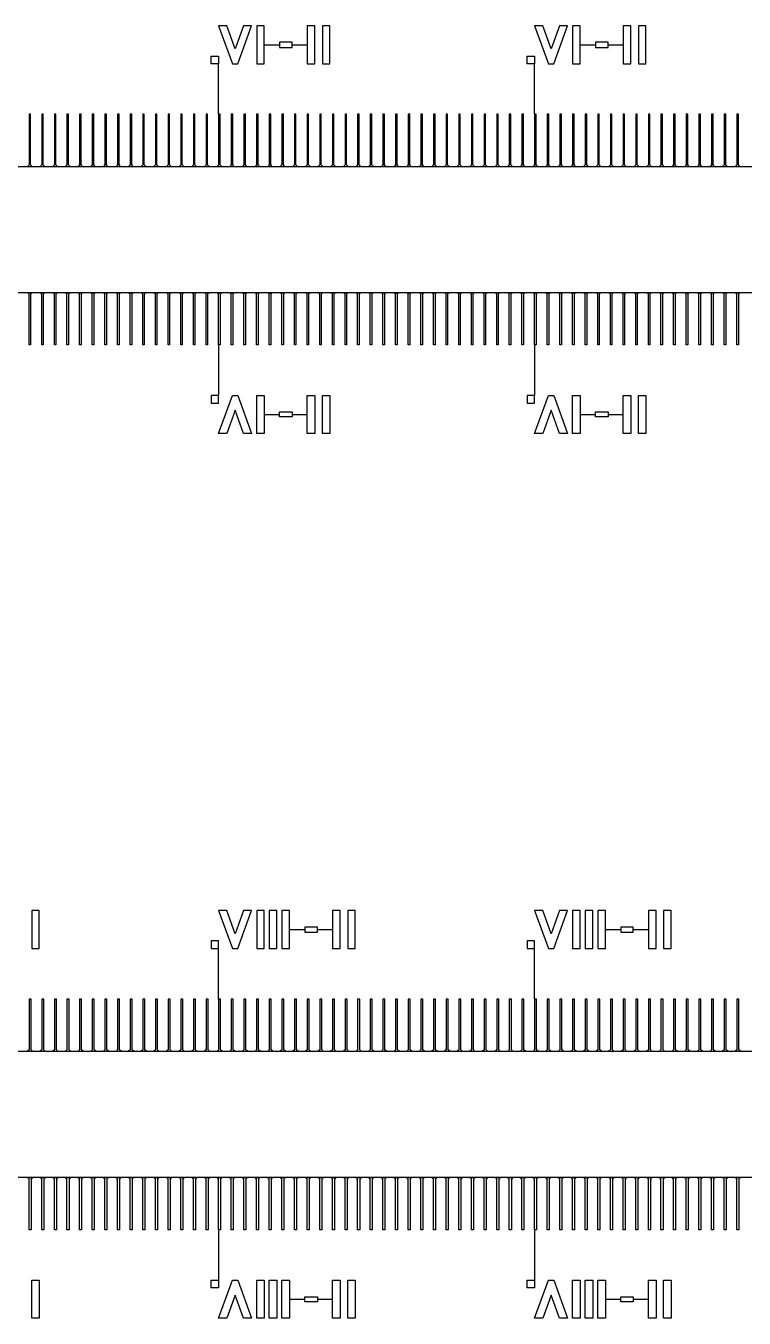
# Model space of a CAD drawing. Extents: x 135699 to 160699, y 112501 to 137501.
# Drawn here: x 146748 to 147033, y 124746 to 125257 of the extents above; entities that cross this region are included whole.
import ezdxf

# ---------------------------------------------------------------- set-up
doc = ezdxf.new("R2010")
doc.units = 13
doc.layers.add('0.6', color=7, linetype='Continuous', true_color=0x00f000)
doc.layers.add('Write', color=7, linetype='Continuous', true_color=0x839eaa)
doc.layers.add('0.8', color=30, linetype='Continuous')
doc.layers.add('Main', color=140, linetype='Continuous')

msp = doc.modelspace()

# ---------------------------------------------------------------- linework, layer by layer
for p, q in [((146842.73, 125249.41), (146848.73, 125249.41)), ((146853.73, 125249.41), (146859.73, 125249.41)), ((146967.73, 125249.41), (146973.73, 125249.41)), ((146978.73, 125249.41), (146984.73, 125249.41)), ((146824.68, 125221.91), (146824.68, 125241.91)), ((146949.68, 125221.91), (146949.68, 125241.91)), ((146824.68, 125130.71), (146824.68, 125110.71)), ((146949.68, 125130.71), (146949.68, 125110.71)), ((146842.73, 125103.21), (146848.73, 125103.21)), ((146853.73, 125103.21), (146859.73, 125103.21)), ((146967.73, 125103.21), (146973.73, 125103.21)), ((146978.73, 125103.21), (146984.73, 125103.21)), ((146852.73, 124899.41), (146858.73, 124899.41)), ((146863.73, 124899.41), (146869.73, 124899.41)), ((146977.73, 124899.41), (146983.73, 124899.41)), ((146988.73, 124899.41), (146994.73, 124899.41)), ((146824.68, 124871.91), (146824.68, 124891.91)), ((146949.68, 124871.91), (146949.68, 124891.91)), ((146824.68, 124780.71), (146824.68, 124760.71)), ((146949.68, 124780.71), (146949.68, 124760.71)), ((146852.73, 124753.21), (146858.73, 124753.21)), ((146863.73, 124753.21), (146869.73, 124753.21)), ((146977.73, 124753.21), (146983.73, 124753.21)), ((146988.73, 124753.21), (146994.73, 124753.21))]:
    msp.add_line(p, q)
at = {"layer": '0.6'}
for points in [[(146750.88, 125201.31), (146750.28, 125201.91), (146750.28, 125221.91), (146749.68, 125221.91), (146749.68, 125201.91), (146749.08, 125201.31)], [(146755.88, 125201.31), (146755.28, 125201.91), (146755.28, 125221.91), (146754.68, 125221.91), (146754.68, 125201.91), (146754.08, 125201.31)], [(146760.88, 125201.31), (146760.28, 125201.91), (146760.28, 125221.91), (146759.68, 125221.91), (146759.68, 125201.91), (146759.08, 125201.31)], [(146765.88, 125201.31), (146765.28, 125201.91), (146765.28, 125221.91), (146764.68, 125221.91), (146764.68, 125201.91), (146764.08, 125201.31)], [(146770.88, 125201.31), (146770.28, 125201.91), (146770.28, 125221.91), (146769.68, 125221.91), (146769.68, 125201.91), (146769.08, 125201.31)], [(146775.88, 125201.31), (146775.28, 125201.91), (146775.28, 125221.91), (146774.68, 125221.91), (146774.68, 125201.91), (146774.08, 125201.31)], [(146780.88, 125201.31), (146780.28, 125201.91), (146780.28, 125221.91), (146779.68, 125221.91), (146779.68, 125201.91), (146779.08, 125201.31)], [(146785.88, 125201.31), (146785.28, 125201.91), (146785.28, 125221.91), (146784.68, 125221.91), (146784.68, 125201.91), (146784.08, 125201.31)], [(146790.88, 125201.31), (146790.28, 125201.91), (146790.28, 125221.91), (146789.68, 125221.91), (146789.68, 125201.91), (146789.08, 125201.31)], [(146795.88, 125201.31), (146795.28, 125201.91), (146795.28, 125221.91), (146794.68, 125221.91), (146794.68, 125201.91), (146794.08, 125201.31)], [(146800.88, 125201.31), (146800.28, 125201.91), (146800.28, 125221.91), (146799.68, 125221.91), (146799.68, 125201.91), (146799.08, 125201.31)], [(146805.88, 125201.31), (146805.28, 125201.91), (146805.28, 125221.91), (146804.68, 125221.91), (146804.68, 125201.91), (146804.08, 125201.31)], [(146810.88, 125201.31), (146810.28, 125201.91), (146810.28, 125221.91), (146809.68, 125221.91), (146809.68, 125201.91), (146809.08, 125201.31)], [(146815.88, 125201.31), (146815.28, 125201.91), (146815.28, 125221.91), (146814.68, 125221.91), (146814.68, 125201.91), (146814.08, 125201.31)], [(146820.88, 125201.31), (146820.28, 125201.91), (146820.28, 125221.91), (146819.68, 125221.91), (146819.68, 125201.91), (146819.08, 125201.31)], [(146825.88, 125201.31), (146825.28, 125201.91), (146825.28, 125221.91), (146824.68, 125221.91), (146824.68, 125201.91), (146824.08, 125201.31)], [(146830.88, 125201.31), (146830.28, 125201.91), (146830.28, 125221.91), (146829.68, 125221.91), (146829.68, 125201.91), (146829.08, 125201.31)], [(146835.88, 125201.31), (146835.28, 125201.91), (146835.28, 125221.91), (146834.68, 125221.91), (146834.68, 125201.91), (146834.08, 125201.31)], [(146840.88, 125201.31), (146840.28, 125201.91), (146840.28, 125221.91), (146839.68, 125221.91), (146839.68, 125201.91), (146839.08, 125201.31)], [(146845.88, 125201.31), (146845.28, 125201.91), (146845.28, 125221.91), (146844.68, 125221.91), (146844.68, 125201.91), (146844.08, 125201.31)], [(146850.88, 125201.31), (146850.28, 125201.91), (146850.28, 125221.91), (146849.68, 125221.91), (146849.68, 125201.91), (146849.08, 125201.31)], [(146855.88, 125201.31), (146855.28, 125201.91), (146855.28, 125221.91), (146854.68, 125221.91), (146854.68, 125201.91), (146854.08, 125201.31)], [(146860.88, 125201.31), (146860.28, 125201.91), (146860.28, 125221.91), (146859.68, 125221.91), (146859.68, 125201.91), (146859.08, 125201.31)], [(146865.88, 125201.31), (146865.28, 125201.91), (146865.28, 125221.91), (146864.68, 125221.91), (146864.68, 125201.91), (146864.08, 125201.31)], [(146870.88, 125201.31), (146870.28, 125201.91), (146870.28, 125221.91), (146869.68, 125221.91), (146869.68, 125201.91), (146869.08, 125201.31)], [(146875.88, 125201.31), (146875.28, 125201.91), (146875.28, 125221.91), (146874.68, 125221.91), (146874.68, 125201.91), (146874.08, 125201.31)], [(146880.88, 125201.31), (146880.28, 125201.91), (146880.28, 125221.91), (146879.68, 125221.91), (146879.68, 125201.91), (146879.08, 125201.31)], [(146885.88, 125201.31), (146885.28, 125201.91), (146885.28, 125221.91), (146884.68, 125221.91), (146884.68, 125201.91), (146884.08, 125201.31)], [(146890.88, 125201.31), (146890.28, 125201.91), (146890.28, 125221.91), (146889.68, 125221.91), (146889.68, 125201.91), (146889.08, 125201.31)], [(146895.88, 125201.31), (146895.28, 125201.91), (146895.28, 125221.91), (146894.68, 125221.91), (146894.68, 125201.91), (146894.08, 125201.31)], [(146900.88, 125201.31), (146900.28, 125201.91), (146900.28, 125221.91), (146899.68, 125221.91), (146899.68, 125201.91), (146899.08, 125201.31)], [(146905.88, 125201.31), (146905.28, 125201.91), (146905.28, 125221.91), (146904.68, 125221.91), (146904.68, 125201.91), (146904.08, 125201.31)], [(146910.88, 125201.31), (146910.28, 125201.91), (146910.28, 125221.91), (146909.68, 125221.91), (146909.68, 125201.91), (146909.08, 125201.31)], [(146915.88, 125201.31), (146915.28, 125201.91), (146915.28, 125221.91), (146914.68, 125221.91), (146914.68, 125201.91), (146914.08, 125201.31)], [(146920.88, 125201.31), (146920.28, 125201.91), (146920.28, 125221.91), (146919.68, 125221.91), (146919.68, 125201.91), (146919.08, 125201.31)], [(146925.88, 125201.31), (146925.28, 125201.91), (146925.28, 125221.91), (146924.68, 125221.91), (146924.68, 125201.91), (146924.08, 125201.31)], [(146930.88, 125201.31), (146930.28, 125201.91), (146930.28, 125221.91), (146929.68, 125221.91), (146929.68, 125201.91), (146929.08, 125201.31)], [(146935.88, 125201.31), (146935.28, 125201.91), (146935.28, 125221.91), (146934.68, 125221.91), (146934.68, 125201.91), (146934.08, 125201.31)], [(146940.88, 125201.31), (146940.28, 125201.91), (146940.28, 125221.91), (146939.68, 125221.91), (146939.68, 125201.91), (146939.08, 125201.31)], [(146945.88, 125201.31), (146945.28, 125201.91), (146945.28, 125221.91), (146944.68, 125221.91), (146944.68, 125201.91), (146944.08, 125201.31)], [(146950.88, 125201.31), (146950.28, 125201.91), (146950.28, 125221.91), (146949.68, 125221.91), (146949.68, 125201.91), (146949.08, 125201.31)], [(146955.88, 125201.31), (146955.28, 125201.91), (146955.28, 125221.91), (146954.68, 125221.91), (146954.68, 125201.91), (146954.08, 125201.31)], [(146960.88, 125201.31), (146960.28, 125201.91), (146960.28, 125221.91), (146959.68, 125221.91), (146959.68, 125201.91), (146959.08, 125201.31)], [(146965.88, 125201.31), (146965.28, 125201.91), (146965.28, 125221.91), (146964.68, 125221.91), (146964.68, 125201.91), (146964.08, 125201.31)], [(146970.88, 125201.31), (146970.28, 125201.91), (146970.28, 125221.91), (146969.68, 125221.91), (146969.68, 125201.91), (146969.08, 125201.31)], [(146975.88, 125201.31), (146975.28, 125201.91), (146975.28, 125221.91), (146974.68, 125221.91), (146974.68, 125201.91), (146974.08, 125201.31)], [(146980.88, 125201.31), (146980.28, 125201.91), (146980.28, 125221.91), (146979.68, 125221.91), (146979.68, 125201.91), (146979.08, 125201.31)], [(146985.88, 125201.31), (146985.28, 125201.91), (146985.28, 125221.91), (146984.68, 125221.91), (146984.68, 125201.91), (146984.08, 125201.31)], [(146990.88, 125201.31), (146990.28, 125201.91), (146990.28, 125221.91), (146989.68, 125221.91), (146989.68, 125201.91), (146989.08, 125201.31)], [(146995.88, 125201.31), (146995.28, 125201.91), (146995.28, 125221.91), (146994.68, 125221.91), (146994.68, 125201.91), (146994.08, 125201.31)], [(147000.88, 125201.31), (147000.28, 125201.91), (147000.28, 125221.91), (146999.68, 125221.91), (146999.68, 125201.91), (146999.08, 125201.31)], [(147005.88, 125201.31), (147005.28, 125201.91), (147005.28, 125221.91), (147004.68, 125221.91), (147004.68, 125201.91), (147004.08, 125201.31)], [(147010.88, 125201.31), (147010.28, 125201.91), (147010.28, 125221.91), (147009.68, 125221.91), (147009.68, 125201.91), (147009.08, 125201.31)], [(147015.88, 125201.31), (147015.28, 125201.91), (147015.28, 125221.91), (147014.68, 125221.91), (147014.68, 125201.91), (147014.08, 125201.31)], [(147020.88, 125201.31), (147020.28, 125201.91), (147020.28, 125221.91), (147019.68, 125221.91), (147019.68, 125201.91), (147019.08, 125201.31)], [(147025.88, 125201.31), (147025.28, 125201.91), (147025.28, 125221.91), (147024.68, 125221.91), (147024.68, 125201.91), (147024.08, 125201.31)], [(147030.88, 125201.31), (147030.28, 125201.91), (147030.28, 125221.91), (147029.68, 125221.91), (147029.68, 125201.91), (147029.08, 125201.31)], [(146750.88, 125151.31), (146750.28, 125150.71), (146750.28, 125130.71), (146749.68, 125130.71), (146749.68, 125150.71), (146749.08, 125151.31)], [(146755.88, 125151.31), (146755.28, 125150.71), (146755.28, 125130.71), (146754.68, 125130.71), (146754.68, 125150.71), (146754.08, 125151.31)], [(146760.88, 125151.31), (146760.28, 125150.71), (146760.28, 125130.71), (146759.68, 125130.71), (146759.68, 125150.71), (146759.08, 125151.31)], [(146765.88, 125151.31), (146765.28, 125150.71), (146765.28, 125130.71), (146764.68, 125130.71), (146764.68, 125150.71), (146764.08, 125151.31)], [(146770.88, 125151.31), (146770.28, 125150.71), (146770.28, 125130.71), (146769.68, 125130.71), (146769.68, 125150.71), (146769.08, 125151.31)], [(146775.88, 125151.31), (146775.28, 125150.71), (146775.28, 125130.71), (146774.68, 125130.71), (146774.68, 125150.71), (146774.08, 125151.31)], [(146780.88, 125151.31), (146780.28, 125150.71), (146780.28, 125130.71), (146779.68, 125130.71), (146779.68, 125150.71), (146779.08, 125151.31)], [(146785.88, 125151.31), (146785.28, 125150.71), (146785.28, 125130.71), (146784.68, 125130.71), (146784.68, 125150.71), (146784.08, 125151.31)], [(146790.88, 125151.31), (146790.28, 125150.71), (146790.28, 125130.71), (146789.68, 125130.71), (146789.68, 125150.71), (146789.08, 125151.31)], [(146795.88, 125151.31), (146795.28, 125150.71), (146795.28, 125130.71), (146794.68, 125130.71), (146794.68, 125150.71), (146794.08, 125151.31)], [(146800.88, 125151.31), (146800.28, 125150.71), (146800.28, 125130.71), (146799.68, 125130.71), (146799.68, 125150.71), (146799.08, 125151.31)], [(146805.88, 125151.31), (146805.28, 125150.71), (146805.28, 125130.71), (146804.68, 125130.71), (146804.68, 125150.71), (146804.08, 125151.31)], [(146810.88, 125151.31), (146810.28, 125150.71), (146810.28, 125130.71), (146809.68, 125130.71), (146809.68, 125150.71), (146809.08, 125151.31)], [(146815.88, 125151.31), (146815.28, 125150.71), (146815.28, 125130.71), (146814.68, 125130.71), (146814.68, 125150.71), (146814.08, 125151.31)], [(146820.88, 125151.31), (146820.28, 125150.71), (146820.28, 125130.71), (146819.68, 125130.71), (146819.68, 125150.71), (146819.08, 125151.31)], [(146825.88, 125151.31), (146825.28, 125150.71), (146825.28, 125130.71), (146824.68, 125130.71), (146824.68, 125150.71), (146824.08, 125151.31)], [(146830.88, 125151.31), (146830.28, 125150.71), (146830.28, 125130.71), (146829.68, 125130.71), (146829.68, 125150.71), (146829.08, 125151.31)], [(146835.88, 125151.31), (146835.28, 125150.71), (146835.28, 125130.71), (146834.68, 125130.71), (146834.68, 125150.71), (146834.08, 125151.31)], [(146840.88, 125151.31), (146840.28, 125150.71), (146840.28, 125130.71), (146839.68, 125130.71), (146839.68, 125150.71), (146839.08, 125151.31)], [(146845.88, 125151.31), (146845.28, 125150.71), (146845.28, 125130.71), (146844.68, 125130.71), (146844.68, 125150.71), (146844.08, 125151.31)], [(146850.88, 125151.31), (146850.28, 125150.71), (146850.28, 125130.71), (146849.68, 125130.71), (146849.68, 125150.71), (146849.08, 125151.31)], [(146855.88, 125151.31), (146855.28, 125150.71), (146855.28, 125130.71), (146854.68, 125130.71), (146854.68, 125150.71), (146854.08, 125151.31)], [(146860.88, 125151.31), (146860.28, 125150.71), (146860.28, 125130.71), (146859.68, 125130.71), (146859.68, 125150.71), (146859.08, 125151.31)], [(146865.88, 125151.31), (146865.28, 125150.71), (146865.28, 125130.71), (146864.68, 125130.71), (146864.68, 125150.71), (146864.08, 125151.31)], [(146870.88, 125151.31), (146870.28, 125150.71), (146870.28, 125130.71), (146869.68, 125130.71), (146869.68, 125150.71), (146869.08, 125151.31)], [(146875.88, 125151.31), (146875.28, 125150.71), (146875.28, 125130.71), (146874.68, 125130.71), (146874.68, 125150.71), (146874.08, 125151.31)], [(146880.88, 125151.31), (146880.28, 125150.71), (146880.28, 125130.71), (146879.68, 125130.71), (146879.68, 125150.71), (146879.08, 125151.31)], [(146885.88, 125151.31), (146885.28, 125150.71), (146885.28, 125130.71), (146884.68, 125130.71), (146884.68, 125150.71), (146884.08, 125151.31)], [(146890.88, 125151.31), (146890.28, 125150.71), (146890.28, 125130.71), (146889.68, 125130.71), (146889.68, 125150.71), (146889.08, 125151.31)], [(146895.88, 125151.31), (146895.28, 125150.71), (146895.28, 125130.71), (146894.68, 125130.71), (146894.68, 125150.71), (146894.08, 125151.31)], [(146900.88, 125151.31), (146900.28, 125150.71), (146900.28, 125130.71), (146899.68, 125130.71), (146899.68, 125150.71), (146899.08, 125151.31)], [(146905.88, 125151.31), (146905.28, 125150.71), (146905.28, 125130.71), (146904.68, 125130.71), (146904.68, 125150.71), (146904.08, 125151.31)], [(146910.88, 125151.31), (146910.28, 125150.71), (146910.28, 125130.71), (146909.68, 125130.71), (146909.68, 125150.71), (146909.08, 125151.31)], [(146915.88, 125151.31), (146915.28, 125150.71), (146915.28, 125130.71), (146914.68, 125130.71), (146914.68, 125150.71), (146914.08, 125151.31)], [(146920.88, 125151.31), (146920.28, 125150.71), (146920.28, 125130.71), (146919.68, 125130.71), (146919.68, 125150.71), (146919.08, 125151.31)], [(146925.88, 125151.31), (146925.28, 125150.71), (146925.28, 125130.71), (146924.68, 125130.71), (146924.68, 125150.71), (146924.08, 125151.31)], [(146930.88, 125151.31), (146930.28, 125150.71), (146930.28, 125130.71), (146929.68, 125130.71), (146929.68, 125150.71), (146929.08, 125151.31)], [(146935.88, 125151.31), (146935.28, 125150.71), (146935.28, 125130.71), (146934.68, 125130.71), (146934.68, 125150.71), (146934.08, 125151.31)], [(146940.88, 125151.31), (146940.28, 125150.71), (146940.28, 125130.71), (146939.68, 125130.71), (146939.68, 125150.71), (146939.08, 125151.31)], [(146945.88, 125151.31), (146945.28, 125150.71), (146945.28, 125130.71), (146944.68, 125130.71), (146944.68, 125150.71), (146944.08, 125151.31)], [(146950.88, 125151.31), (146950.28, 125150.71), (146950.28, 125130.71), (146949.68, 125130.71), (146949.68, 125150.71), (146949.08, 125151.31)], [(146955.88, 125151.31), (146955.28, 125150.71), (146955.28, 125130.71), (146954.68, 125130.71), (146954.68, 125150.71), (146954.08, 125151.31)], [(146960.88, 125151.31), (146960.28, 125150.71), (146960.28, 125130.71), (146959.68, 125130.71), (146959.68, 125150.71), (146959.08, 125151.31)], [(146965.88, 125151.31), (146965.28, 125150.71), (146965.28, 125130.71), (146964.68, 125130.71), (146964.68, 125150.71), (146964.08, 125151.31)], [(146970.88, 125151.31), (146970.28, 125150.71), (146970.28, 125130.71), (146969.68, 125130.71), (146969.68, 125150.71), (146969.08, 125151.31)], [(146975.88, 125151.31), (146975.28, 125150.71), (146975.28, 125130.71), (146974.68, 125130.71), (146974.68, 125150.71), (146974.08, 125151.31)], [(146980.88, 125151.31), (146980.28, 125150.71), (146980.28, 125130.71), (146979.68, 125130.71), (146979.68, 125150.71), (146979.08, 125151.31)], [(146985.88, 125151.31), (146985.28, 125150.71), (146985.28, 125130.71), (146984.68, 125130.71), (146984.68, 125150.71), (146984.08, 125151.31)], [(146990.88, 125151.31), (146990.28, 125150.71), (146990.28, 125130.71), (146989.68, 125130.71), (146989.68, 125150.71), (146989.08, 125151.31)], [(146995.88, 125151.31), (146995.28, 125150.71), (146995.28, 125130.71), (146994.68, 125130.71), (146994.68, 125150.71), (146994.08, 125151.31)], [(147000.88, 125151.31), (147000.28, 125150.71), (147000.28, 125130.71), (146999.68, 125130.71), (146999.68, 125150.71), (146999.08, 125151.31)], [(147005.88, 125151.31), (147005.28, 125150.71), (147005.28, 125130.71), (147004.68, 125130.71), (147004.68, 125150.71), (147004.08, 125151.31)], [(147010.88, 125151.31), (147010.28, 125150.71), (147010.28, 125130.71), (147009.68, 125130.71), (147009.68, 125150.71), (147009.08, 125151.31)], [(147015.88, 125151.31), (147015.28, 125150.71), (147015.28, 125130.71), (147014.68, 125130.71), (147014.68, 125150.71), (147014.08, 125151.31)], [(147020.88, 125151.31), (147020.28, 125150.71), (147020.28, 125130.71), (147019.68, 125130.71), (147019.68, 125150.71), (147019.08, 125151.31)], [(147025.88, 125151.31), (147025.28, 125150.71), (147025.28, 125130.71), (147024.68, 125130.71), (147024.68, 125150.71), (147024.08, 125151.31)], [(147030.88, 125151.31), (147030.28, 125150.71), (147030.28, 125130.71), (147029.68, 125130.71), (147029.68, 125150.71), (147029.08, 125151.31)]]:
    msp.add_lwpolyline(points, close=True, dxfattribs=at)
at = {"layer": '0.8'}
for points in [[(146751.08, 124851.31), (146750.48, 124851.91), (146750.48, 124871.91), (146749.68, 124871.91), (146749.68, 124851.91), (146749.08, 124851.31)], [(146756.08, 124851.31), (146755.48, 124851.91), (146755.48, 124871.91), (146754.68, 124871.91), (146754.68, 124851.91), (146754.08, 124851.31)], [(146761.08, 124851.31), (146760.48, 124851.91), (146760.48, 124871.91), (146759.68, 124871.91), (146759.68, 124851.91), (146759.08, 124851.31)], [(146766.08, 124851.31), (146765.48, 124851.91), (146765.48, 124871.91), (146764.68, 124871.91), (146764.68, 124851.91), (146764.08, 124851.31)], [(146771.08, 124851.31), (146770.48, 124851.91), (146770.48, 124871.91), (146769.68, 124871.91), (146769.68, 124851.91), (146769.08, 124851.31)], [(146776.08, 124851.31), (146775.48, 124851.91), (146775.48, 124871.91), (146774.68, 124871.91), (146774.68, 124851.91), (146774.08, 124851.31)], [(146781.08, 124851.31), (146780.48, 124851.91), (146780.48, 124871.91), (146779.68, 124871.91), (146779.68, 124851.91), (146779.08, 124851.31)], [(146786.08, 124851.31), (146785.48, 124851.91), (146785.48, 124871.91), (146784.68, 124871.91), (146784.68, 124851.91), (146784.08, 124851.31)], [(146791.08, 124851.31), (146790.48, 124851.91), (146790.48, 124871.91), (146789.68, 124871.91), (146789.68, 124851.91), (146789.08, 124851.31)], [(146796.08, 124851.31), (146795.48, 124851.91), (146795.48, 124871.91), (146794.68, 124871.91), (146794.68, 124851.91), (146794.08, 124851.31)], [(146801.08, 124851.31), (146800.48, 124851.91), (146800.48, 124871.91), (146799.68, 124871.91), (146799.68, 124851.91), (146799.08, 124851.31)], [(146806.08, 124851.31), (146805.48, 124851.91), (146805.48, 124871.91), (146804.68, 124871.91), (146804.68, 124851.91), (146804.08, 124851.31)], [(146811.08, 124851.31), (146810.48, 124851.91), (146810.48, 124871.91), (146809.68, 124871.91), (146809.68, 124851.91), (146809.08, 124851.31)], [(146816.08, 124851.31), (146815.48, 124851.91), (146815.48, 124871.91), (146814.68, 124871.91), (146814.68, 124851.91), (146814.08, 124851.31)], [(146821.08, 124851.31), (146820.48, 124851.91), (146820.48, 124871.91), (146819.68, 124871.91), (146819.68, 124851.91), (146819.08, 124851.31)], [(146826.08, 124851.31), (146825.48, 124851.91), (146825.48, 124871.91), (146824.68, 124871.91), (146824.68, 124851.91), (146824.08, 124851.31)], [(146831.08, 124851.31), (146830.48, 124851.91), (146830.48, 124871.91), (146829.68, 124871.91), (146829.68, 124851.91), (146829.08, 124851.31)], [(146836.08, 124851.31), (146835.48, 124851.91), (146835.48, 124871.91), (146834.68, 124871.91), (146834.68, 124851.91), (146834.08, 124851.31)], [(146841.08, 124851.31), (146840.48, 124851.91), (146840.48, 124871.91), (146839.68, 124871.91), (146839.68, 124851.91), (146839.08, 124851.31)], [(146846.08, 124851.31), (146845.48, 124851.91), (146845.48, 124871.91), (146844.68, 124871.91), (146844.68, 124851.91), (146844.08, 124851.31)], [(146851.08, 124851.31), (146850.48, 124851.91), (146850.48, 124871.91), (146849.68, 124871.91), (146849.68, 124851.91), (146849.08, 124851.31)], [(146856.08, 124851.31), (146855.48, 124851.91), (146855.48, 124871.91), (146854.68, 124871.91), (146854.68, 124851.91), (146854.08, 124851.31)], [(146861.08, 124851.31), (146860.48, 124851.91), (146860.48, 124871.91), (146859.68, 124871.91), (146859.68, 124851.91), (146859.08, 124851.31)], [(146866.08, 124851.31), (146865.48, 124851.91), (146865.48, 124871.91), (146864.68, 124871.91), (146864.68, 124851.91), (146864.08, 124851.31)], [(146871.08, 124851.31), (146870.48, 124851.91), (146870.48, 124871.91), (146869.68, 124871.91), (146869.68, 124851.91), (146869.08, 124851.31)], [(146876.08, 124851.31), (146875.48, 124851.91), (146875.48, 124871.91), (146874.68, 124871.91), (146874.68, 124851.91), (146874.08, 124851.31)], [(146881.08, 124851.31), (146880.48, 124851.91), (146880.48, 124871.91), (146879.68, 124871.91), (146879.68, 124851.91), (146879.08, 124851.31)], [(146886.08, 124851.31), (146885.48, 124851.91), (146885.48, 124871.91), (146884.68, 124871.91), (146884.68, 124851.91), (146884.08, 124851.31)], [(146891.08, 124851.31), (146890.48, 124851.91), (146890.48, 124871.91), (146889.68, 124871.91), (146889.68, 124851.91), (146889.08, 124851.31)], [(146896.08, 124851.31), (146895.48, 124851.91), (146895.48, 124871.91), (146894.68, 124871.91), (146894.68, 124851.91), (146894.08, 124851.31)], [(146901.08, 124851.31), (146900.48, 124851.91), (146900.48, 124871.91), (146899.68, 124871.91), (146899.68, 124851.91), (146899.08, 124851.31)], [(146906.08, 124851.31), (146905.48, 124851.91), (146905.48, 124871.91), (146904.68, 124871.91), (146904.68, 124851.91), (146904.08, 124851.31)], [(146911.08, 124851.31), (146910.48, 124851.91), (146910.48, 124871.91), (146909.68, 124871.91), (146909.68, 124851.91), (146909.08, 124851.31)], [(146916.08, 124851.31), (146915.48, 124851.91), (146915.48, 124871.91), (146914.68, 124871.91), (146914.68, 124851.91), (146914.08, 124851.31)], [(146921.08, 124851.31), (146920.48, 124851.91), (146920.48, 124871.91), (146919.68, 124871.91), (146919.68, 124851.91), (146919.08, 124851.31)], [(146926.08, 124851.31), (146925.48, 124851.91), (146925.48, 124871.91), (146924.68, 124871.91), (146924.68, 124851.91), (146924.08, 124851.31)], [(146931.08, 124851.31), (146930.48, 124851.91), (146930.48, 124871.91), (146929.68, 124871.91), (146929.68, 124851.91), (146929.08, 124851.31)], [(146936.08, 124851.31), (146935.48, 124851.91), (146935.48, 124871.91), (146934.68, 124871.91), (146934.68, 124851.91), (146934.08, 124851.31)], [(146941.08, 124851.31), (146940.48, 124851.91), (146940.48, 124871.91), (146939.68, 124871.91), (146939.68, 124851.91), (146939.08, 124851.31)], [(146946.08, 124851.31), (146945.48, 124851.91), (146945.48, 124871.91), (146944.68, 124871.91), (146944.68, 124851.91), (146944.08, 124851.31)], [(146951.08, 124851.31), (146950.48, 124851.91), (146950.48, 124871.91), (146949.68, 124871.91), (146949.68, 124851.91), (146949.08, 124851.31)], [(146956.08, 124851.31), (146955.48, 124851.91), (146955.48, 124871.91), (146954.68, 124871.91), (146954.68, 124851.91), (146954.08, 124851.31)], [(146961.08, 124851.31), (146960.48, 124851.91), (146960.48, 124871.91), (146959.68, 124871.91), (146959.68, 124851.91), (146959.08, 124851.31)], [(146966.08, 124851.31), (146965.48, 124851.91), (146965.48, 124871.91), (146964.68, 124871.91), (146964.68, 124851.91), (146964.08, 124851.31)], [(146971.08, 124851.31), (146970.48, 124851.91), (146970.48, 124871.91), (146969.68, 124871.91), (146969.68, 124851.91), (146969.08, 124851.31)], [(146976.08, 124851.31), (146975.48, 124851.91), (146975.48, 124871.91), (146974.68, 124871.91), (146974.68, 124851.91), (146974.08, 124851.31)], [(146981.08, 124851.31), (146980.48, 124851.91), (146980.48, 124871.91), (146979.68, 124871.91), (146979.68, 124851.91), (146979.08, 124851.31)], [(146986.08, 124851.31), (146985.48, 124851.91), (146985.48, 124871.91), (146984.68, 124871.91), (146984.68, 124851.91), (146984.08, 124851.31)], [(146991.08, 124851.31), (146990.48, 124851.91), (146990.48, 124871.91), (146989.68, 124871.91), (146989.68, 124851.91), (146989.08, 124851.31)], [(146996.08, 124851.31), (146995.48, 124851.91), (146995.48, 124871.91), (146994.68, 124871.91), (146994.68, 124851.91), (146994.08, 124851.31)], [(147001.08, 124851.31), (147000.48, 124851.91), (147000.48, 124871.91), (146999.68, 124871.91), (146999.68, 124851.91), (146999.08, 124851.31)], [(147006.08, 124851.31), (147005.48, 124851.91), (147005.48, 124871.91), (147004.68, 124871.91), (147004.68, 124851.91), (147004.08, 124851.31)], [(147011.08, 124851.31), (147010.48, 124851.91), (147010.48, 124871.91), (147009.68, 124871.91), (147009.68, 124851.91), (147009.08, 124851.31)], [(147016.08, 124851.31), (147015.48, 124851.91), (147015.48, 124871.91), (147014.68, 124871.91), (147014.68, 124851.91), (147014.08, 124851.31)], [(147021.08, 124851.31), (147020.48, 124851.91), (147020.48, 124871.91), (147019.68, 124871.91), (147019.68, 124851.91), (147019.08, 124851.31)], [(147026.08, 124851.31), (147025.48, 124851.91), (147025.48, 124871.91), (147024.68, 124871.91), (147024.68, 124851.91), (147024.08, 124851.31)], [(147031.08, 124851.31), (147030.48, 124851.91), (147030.48, 124871.91), (147029.68, 124871.91), (147029.68, 124851.91), (147029.08, 124851.31)], [(146751.08, 124801.31), (146750.48, 124800.71), (146750.48, 124780.71), (146749.68, 124780.71), (146749.68, 124800.71), (146749.08, 124801.31)], [(146756.08, 124801.31), (146755.48, 124800.71), (146755.48, 124780.71), (146754.68, 124780.71), (146754.68, 124800.71), (146754.08, 124801.31)], [(146761.08, 124801.31), (146760.48, 124800.71), (146760.48, 124780.71), (146759.68, 124780.71), (146759.68, 124800.71), (146759.08, 124801.31)], [(146766.08, 124801.31), (146765.48, 124800.71), (146765.48, 124780.71), (146764.68, 124780.71), (146764.68, 124800.71), (146764.08, 124801.31)], [(146771.08, 124801.31), (146770.48, 124800.71), (146770.48, 124780.71), (146769.68, 124780.71), (146769.68, 124800.71), (146769.08, 124801.31)], [(146776.08, 124801.31), (146775.48, 124800.71), (146775.48, 124780.71), (146774.68, 124780.71), (146774.68, 124800.71), (146774.08, 124801.31)], [(146781.08, 124801.31), (146780.48, 124800.71), (146780.48, 124780.71), (146779.68, 124780.71), (146779.68, 124800.71), (146779.08, 124801.31)], [(146786.08, 124801.31), (146785.48, 124800.71), (146785.48, 124780.71), (146784.68, 124780.71), (146784.68, 124800.71), (146784.08, 124801.31)], [(146791.08, 124801.31), (146790.48, 124800.71), (146790.48, 124780.71), (146789.68, 124780.71), (146789.68, 124800.71), (146789.08, 124801.31)], [(146796.08, 124801.31), (146795.48, 124800.71), (146795.48, 124780.71), (146794.68, 124780.71), (146794.68, 124800.71), (146794.08, 124801.31)], [(146801.08, 124801.31), (146800.48, 124800.71), (146800.48, 124780.71), (146799.68, 124780.71), (146799.68, 124800.71), (146799.08, 124801.31)], [(146806.08, 124801.31), (146805.48, 124800.71), (146805.48, 124780.71), (146804.68, 124780.71), (146804.68, 124800.71), (146804.08, 124801.31)], [(146811.08, 124801.31), (146810.48, 124800.71), (146810.48, 124780.71), (146809.68, 124780.71), (146809.68, 124800.71), (146809.08, 124801.31)], [(146816.08, 124801.31), (146815.48, 124800.71), (146815.48, 124780.71), (146814.68, 124780.71), (146814.68, 124800.71), (146814.08, 124801.31)], [(146821.08, 124801.31), (146820.48, 124800.71), (146820.48, 124780.71), (146819.68, 124780.71), (146819.68, 124800.71), (146819.08, 124801.31)], [(146826.08, 124801.31), (146825.48, 124800.71), (146825.48, 124780.71), (146824.68, 124780.71), (146824.68, 124800.71), (146824.08, 124801.31)], [(146831.08, 124801.31), (146830.48, 124800.71), (146830.48, 124780.71), (146829.68, 124780.71), (146829.68, 124800.71), (146829.08, 124801.31)], [(146836.08, 124801.31), (146835.48, 124800.71), (146835.48, 124780.71), (146834.68, 124780.71), (146834.68, 124800.71), (146834.08, 124801.31)], [(146841.08, 124801.31), (146840.48, 124800.71), (146840.48, 124780.71), (146839.68, 124780.71), (146839.68, 124800.71), (146839.08, 124801.31)], [(146846.08, 124801.31), (146845.48, 124800.71), (146845.48, 124780.71), (146844.68, 124780.71), (146844.68, 124800.71), (146844.08, 124801.31)], [(146851.08, 124801.31), (146850.48, 124800.71), (146850.48, 124780.71), (146849.68, 124780.71), (146849.68, 124800.71), (146849.08, 124801.31)], [(146856.08, 124801.31), (146855.48, 124800.71), (146855.48, 124780.71), (146854.68, 124780.71), (146854.68, 124800.71), (146854.08, 124801.31)], [(146861.08, 124801.31), (146860.48, 124800.71), (146860.48, 124780.71), (146859.68, 124780.71), (146859.68, 124800.71), (146859.08, 124801.31)], [(146866.08, 124801.31), (146865.48, 124800.71), (146865.48, 124780.71), (146864.68, 124780.71), (146864.68, 124800.71), (146864.08, 124801.31)], [(146871.08, 124801.31), (146870.48, 124800.71), (146870.48, 124780.71), (146869.68, 124780.71), (146869.68, 124800.71), (146869.08, 124801.31)], [(146876.08, 124801.31), (146875.48, 124800.71), (146875.48, 124780.71), (146874.68, 124780.71), (146874.68, 124800.71), (146874.08, 124801.31)], [(146881.08, 124801.31), (146880.48, 124800.71), (146880.48, 124780.71), (146879.68, 124780.71), (146879.68, 124800.71), (146879.08, 124801.31)], [(146886.08, 124801.31), (146885.48, 124800.71), (146885.48, 124780.71), (146884.68, 124780.71), (146884.68, 124800.71), (146884.08, 124801.31)], [(146891.08, 124801.31), (146890.48, 124800.71), (146890.48, 124780.71), (146889.68, 124780.71), (146889.68, 124800.71), (146889.08, 124801.31)], [(146896.08, 124801.31), (146895.48, 124800.71), (146895.48, 124780.71), (146894.68, 124780.71), (146894.68, 124800.71), (146894.08, 124801.31)], [(146901.08, 124801.31), (146900.48, 124800.71), (146900.48, 124780.71), (146899.68, 124780.71), (146899.68, 124800.71), (146899.08, 124801.31)], [(146906.08, 124801.31), (146905.48, 124800.71), (146905.48, 124780.71), (146904.68, 124780.71), (146904.68, 124800.71), (146904.08, 124801.31)], [(146911.08, 124801.31), (146910.48, 124800.71), (146910.48, 124780.71), (146909.68, 124780.71), (146909.68, 124800.71), (146909.08, 124801.31)], [(146916.08, 124801.31), (146915.48, 124800.71), (146915.48, 124780.71), (146914.68, 124780.71), (146914.68, 124800.71), (146914.08, 124801.31)], [(146921.08, 124801.31), (146920.48, 124800.71), (146920.48, 124780.71), (146919.68, 124780.71), (146919.68, 124800.71), (146919.08, 124801.31)], [(146926.08, 124801.31), (146925.48, 124800.71), (146925.48, 124780.71), (146924.68, 124780.71), (146924.68, 124800.71), (146924.08, 124801.31)], [(146931.08, 124801.31), (146930.48, 124800.71), (146930.48, 124780.71), (146929.68, 124780.71), (146929.68, 124800.71), (146929.08, 124801.31)], [(146936.08, 124801.31), (146935.48, 124800.71), (146935.48, 124780.71), (146934.68, 124780.71), (146934.68, 124800.71), (146934.08, 124801.31)], [(146941.08, 124801.31), (146940.48, 124800.71), (146940.48, 124780.71), (146939.68, 124780.71), (146939.68, 124800.71), (146939.08, 124801.31)], [(146946.08, 124801.31), (146945.48, 124800.71), (146945.48, 124780.71), (146944.68, 124780.71), (146944.68, 124800.71), (146944.08, 124801.31)], [(146951.08, 124801.31), (146950.48, 124800.71), (146950.48, 124780.71), (146949.68, 124780.71), (146949.68, 124800.71), (146949.08, 124801.31)], [(146956.08, 124801.31), (146955.48, 124800.71), (146955.48, 124780.71), (146954.68, 124780.71), (146954.68, 124800.71), (146954.08, 124801.31)], [(146961.08, 124801.31), (146960.48, 124800.71), (146960.48, 124780.71), (146959.68, 124780.71), (146959.68, 124800.71), (146959.08, 124801.31)], [(146966.08, 124801.31), (146965.48, 124800.71), (146965.48, 124780.71), (146964.68, 124780.71), (146964.68, 124800.71), (146964.08, 124801.31)], [(146971.08, 124801.31), (146970.48, 124800.71), (146970.48, 124780.71), (146969.68, 124780.71), (146969.68, 124800.71), (146969.08, 124801.31)], [(146976.08, 124801.31), (146975.48, 124800.71), (146975.48, 124780.71), (146974.68, 124780.71), (146974.68, 124800.71), (146974.08, 124801.31)], [(146981.08, 124801.31), (146980.48, 124800.71), (146980.48, 124780.71), (146979.68, 124780.71), (146979.68, 124800.71), (146979.08, 124801.31)], [(146986.08, 124801.31), (146985.48, 124800.71), (146985.48, 124780.71), (146984.68, 124780.71), (146984.68, 124800.71), (146984.08, 124801.31)], [(146991.08, 124801.31), (146990.48, 124800.71), (146990.48, 124780.71), (146989.68, 124780.71), (146989.68, 124800.71), (146989.08, 124801.31)], [(146996.08, 124801.31), (146995.48, 124800.71), (146995.48, 124780.71), (146994.68, 124780.71), (146994.68, 124800.71), (146994.08, 124801.31)], [(147001.08, 124801.31), (147000.48, 124800.71), (147000.48, 124780.71), (146999.68, 124780.71), (146999.68, 124800.71), (146999.08, 124801.31)], [(147006.08, 124801.31), (147005.48, 124800.71), (147005.48, 124780.71), (147004.68, 124780.71), (147004.68, 124800.71), (147004.08, 124801.31)], [(147011.08, 124801.31), (147010.48, 124800.71), (147010.48, 124780.71), (147009.68, 124780.71), (147009.68, 124800.71), (147009.08, 124801.31)], [(147016.08, 124801.31), (147015.48, 124800.71), (147015.48, 124780.71), (147014.68, 124780.71), (147014.68, 124800.71), (147014.08, 124801.31)], [(147021.08, 124801.31), (147020.48, 124800.71), (147020.48, 124780.71), (147019.68, 124780.71), (147019.68, 124800.71), (147019.08, 124801.31)], [(147026.08, 124801.31), (147025.48, 124800.71), (147025.48, 124780.71), (147024.68, 124780.71), (147024.68, 124800.71), (147024.08, 124801.31)], [(147031.08, 124801.31), (147030.48, 124800.71), (147030.48, 124780.71), (147029.68, 124780.71), (147029.68, 124800.71), (147029.08, 124801.31)]]:
    msp.add_lwpolyline(points, close=True, dxfattribs=at)
at = {"layer": 'Main'}
for points in [[(150449.08, 125201.31, -0.414214), (150549.08, 125101.31), (150549.08, 124901.31, -0.414214), (150449.08, 124801.31), (145949.08, 124801.31, -0.414214), (145849.08, 124901.31), (145849.08, 125101.31, -0.414214), (145949.08, 125201.31)], [(150449.08, 125151.31), (145949.08, 125151.31, 0.414214), (145899.08, 125101.31), (145899.08, 124901.31, 0.414214), (145949.08, 124851.31), (150449.08, 124851.31, 0.414214), (150499.08, 124901.31), (150499.08, 125101.31, 0.414214)]]:
    msp.add_lwpolyline(points, format="xyb", close=True, dxfattribs=at)
at = {"layer": 'Write'}
for points in [[(146831.21, 125247.76), (146827.87, 125256.91), (146824.68, 125256.91), (146830.14, 125241.91), (146832.27, 125241.91), (146837.73, 125256.91), (146834.54, 125256.91)], [(146842.73, 125241.91), (146842.73, 125256.91), (146839.73, 125256.91), (146839.73, 125241.91)], [(146862.73, 125241.91), (146862.73, 125256.91), (146859.73, 125256.91), (146859.73, 125241.91)], [(146868.73, 125241.91), (146868.73, 125256.91), (146865.73, 125256.91), (146865.73, 125241.91)], [(146956.21, 125247.76), (146952.87, 125256.91), (146949.68, 125256.91), (146955.14, 125241.91), (146957.27, 125241.91), (146962.73, 125256.91), (146959.54, 125256.91)], [(146967.73, 125241.91), (146967.73, 125256.91), (146964.73, 125256.91), (146964.73, 125241.91)], [(146987.73, 125241.91), (146987.73, 125256.91), (146984.73, 125256.91), (146984.73, 125241.91)], [(146993.73, 125241.91), (146993.73, 125256.91), (146990.73, 125256.91), (146990.73, 125241.91)], [(146853.73, 125248.41), (146853.73, 125250.41), (146848.73, 125250.41), (146848.73, 125248.41)], [(146978.73, 125248.41), (146978.73, 125250.41), (146973.73, 125250.41), (146973.73, 125248.41)], [(146821.68, 125241.91), (146821.68, 125244.91), (146824.68, 125244.91), (146824.68, 125241.91)], [(146946.68, 125241.91), (146946.68, 125244.91), (146949.68, 125244.91), (146949.68, 125241.91)], [(146821.68, 125110.71), (146821.68, 125107.71), (146824.68, 125107.71), (146824.68, 125110.71)], [(146831.21, 125104.86), (146827.87, 125095.71), (146824.68, 125095.71), (146830.14, 125110.71), (146832.27, 125110.71), (146837.73, 125095.71), (146834.54, 125095.71)], [(146842.73, 125110.71), (146842.73, 125095.71), (146839.73, 125095.71), (146839.73, 125110.71)], [(146862.73, 125110.71), (146862.73, 125095.71), (146859.73, 125095.71), (146859.73, 125110.71)], [(146868.73, 125110.71), (146868.73, 125095.71), (146865.73, 125095.71), (146865.73, 125110.71)], [(146946.68, 125110.71), (146946.68, 125107.71), (146949.68, 125107.71), (146949.68, 125110.71)], [(146956.21, 125104.86), (146952.87, 125095.71), (146949.68, 125095.71), (146955.14, 125110.71), (146957.27, 125110.71), (146962.73, 125095.71), (146959.54, 125095.71)], [(146967.73, 125110.71), (146967.73, 125095.71), (146964.73, 125095.71), (146964.73, 125110.71)], [(146987.73, 125110.71), (146987.73, 125095.71), (146984.73, 125095.71), (146984.73, 125110.71)], [(146993.73, 125110.71), (146993.73, 125095.71), (146990.73, 125095.71), (146990.73, 125110.71)], [(146853.73, 125104.21), (146853.73, 125102.21), (146848.73, 125102.21), (146848.73, 125104.21)], [(146978.73, 125104.21), (146978.73, 125102.21), (146973.73, 125102.21), (146973.73, 125104.21)], [(146753.73, 124891.91), (146753.73, 124906.91), (146750.73, 124906.91), (146750.73, 124891.91)], [(146831.21, 124897.76), (146827.87, 124906.91), (146824.68, 124906.91), (146830.14, 124891.91), (146832.27, 124891.91), (146837.73, 124906.91), (146834.54, 124906.91)], [(146839.73, 124891.91), (146842.73, 124891.91), (146842.73, 124906.91), (146839.73, 124906.91)], [(146844.73, 124891.91), (146847.73, 124891.91), (146847.73, 124906.91), (146844.73, 124906.91)], [(146849.73, 124891.91), (146852.73, 124891.91), (146852.73, 124906.91), (146849.73, 124906.91)], [(146872.73, 124891.91), (146872.73, 124906.91), (146869.73, 124906.91), (146869.73, 124891.91)], [(146878.73, 124891.91), (146878.73, 124906.91), (146875.73, 124906.91), (146875.73, 124891.91)], [(146956.21, 124897.76), (146952.87, 124906.91), (146949.68, 124906.91), (146955.14, 124891.91), (146957.27, 124891.91), (146962.73, 124906.91), (146959.54, 124906.91)], [(146964.73, 124891.91), (146967.73, 124891.91), (146967.73, 124906.91), (146964.73, 124906.91)], [(146969.73, 124891.91), (146972.73, 124891.91), (146972.73, 124906.91), (146969.73, 124906.91)], [(146974.73, 124891.91), (146977.73, 124891.91), (146977.73, 124906.91), (146974.73, 124906.91)], [(146997.73, 124891.91), (146997.73, 124906.91), (146994.73, 124906.91), (146994.73, 124891.91)], [(147003.73, 124891.91), (147003.73, 124906.91), (147000.73, 124906.91), (147000.73, 124891.91)], [(146863.73, 124898.41), (146863.73, 124900.41), (146858.73, 124900.41), (146858.73, 124898.41)], [(146988.73, 124898.41), (146988.73, 124900.41), (146983.73, 124900.41), (146983.73, 124898.41)], [(146824.68, 124891.91), (146824.68, 124894.91), (146821.68, 124894.91), (146821.68, 124891.91)], [(146949.68, 124891.91), (146949.68, 124894.91), (146946.68, 124894.91), (146946.68, 124891.91)], [(146753.73, 124760.71), (146753.73, 124745.71), (146750.73, 124745.71), (146750.73, 124760.71)], [(146824.68, 124760.71), (146824.68, 124757.71), (146821.68, 124757.71), (146821.68, 124760.71)], [(146831.21, 124754.86), (146827.87, 124745.71), (146824.68, 124745.71), (146830.14, 124760.71), (146832.27, 124760.71), (146837.73, 124745.71), (146834.54, 124745.71)], [(146839.73, 124760.71), (146842.73, 124760.71), (146842.73, 124745.71), (146839.73, 124745.71)], [(146844.73, 124760.71), (146847.73, 124760.71), (146847.73, 124745.71), (146844.73, 124745.71)], [(146849.73, 124760.71), (146852.73, 124760.71), (146852.73, 124745.71), (146849.73, 124745.71)], [(146872.73, 124760.71), (146872.73, 124745.71), (146869.73, 124745.71), (146869.73, 124760.71)], [(146878.73, 124760.71), (146878.73, 124745.71), (146875.73, 124745.71), (146875.73, 124760.71)], [(146949.68, 124760.71), (146949.68, 124757.71), (146946.68, 124757.71), (146946.68, 124760.71)], [(146956.21, 124754.86), (146952.87, 124745.71), (146949.68, 124745.71), (146955.14, 124760.71), (146957.27, 124760.71), (146962.73, 124745.71), (146959.54, 124745.71)], [(146964.73, 124760.71), (146967.73, 124760.71), (146967.73, 124745.71), (146964.73, 124745.71)], [(146969.73, 124760.71), (146972.73, 124760.71), (146972.73, 124745.71), (146969.73, 124745.71)], [(146974.73, 124760.71), (146977.73, 124760.71), (146977.73, 124745.71), (146974.73, 124745.71)], [(146997.73, 124760.71), (146997.73, 124745.71), (146994.73, 124745.71), (146994.73, 124760.71)], [(147003.73, 124760.71), (147003.73, 124745.71), (147000.73, 124745.71), (147000.73, 124760.71)], [(146863.73, 124754.21), (146863.73, 124752.21), (146858.73, 124752.21), (146858.73, 124754.21)], [(146988.73, 124754.21), (146988.73, 124752.21), (146983.73, 124752.21), (146983.73, 124754.21)]]:
    msp.add_lwpolyline(points, close=True, dxfattribs=at)

doc.saveas('drawing.dxf')
